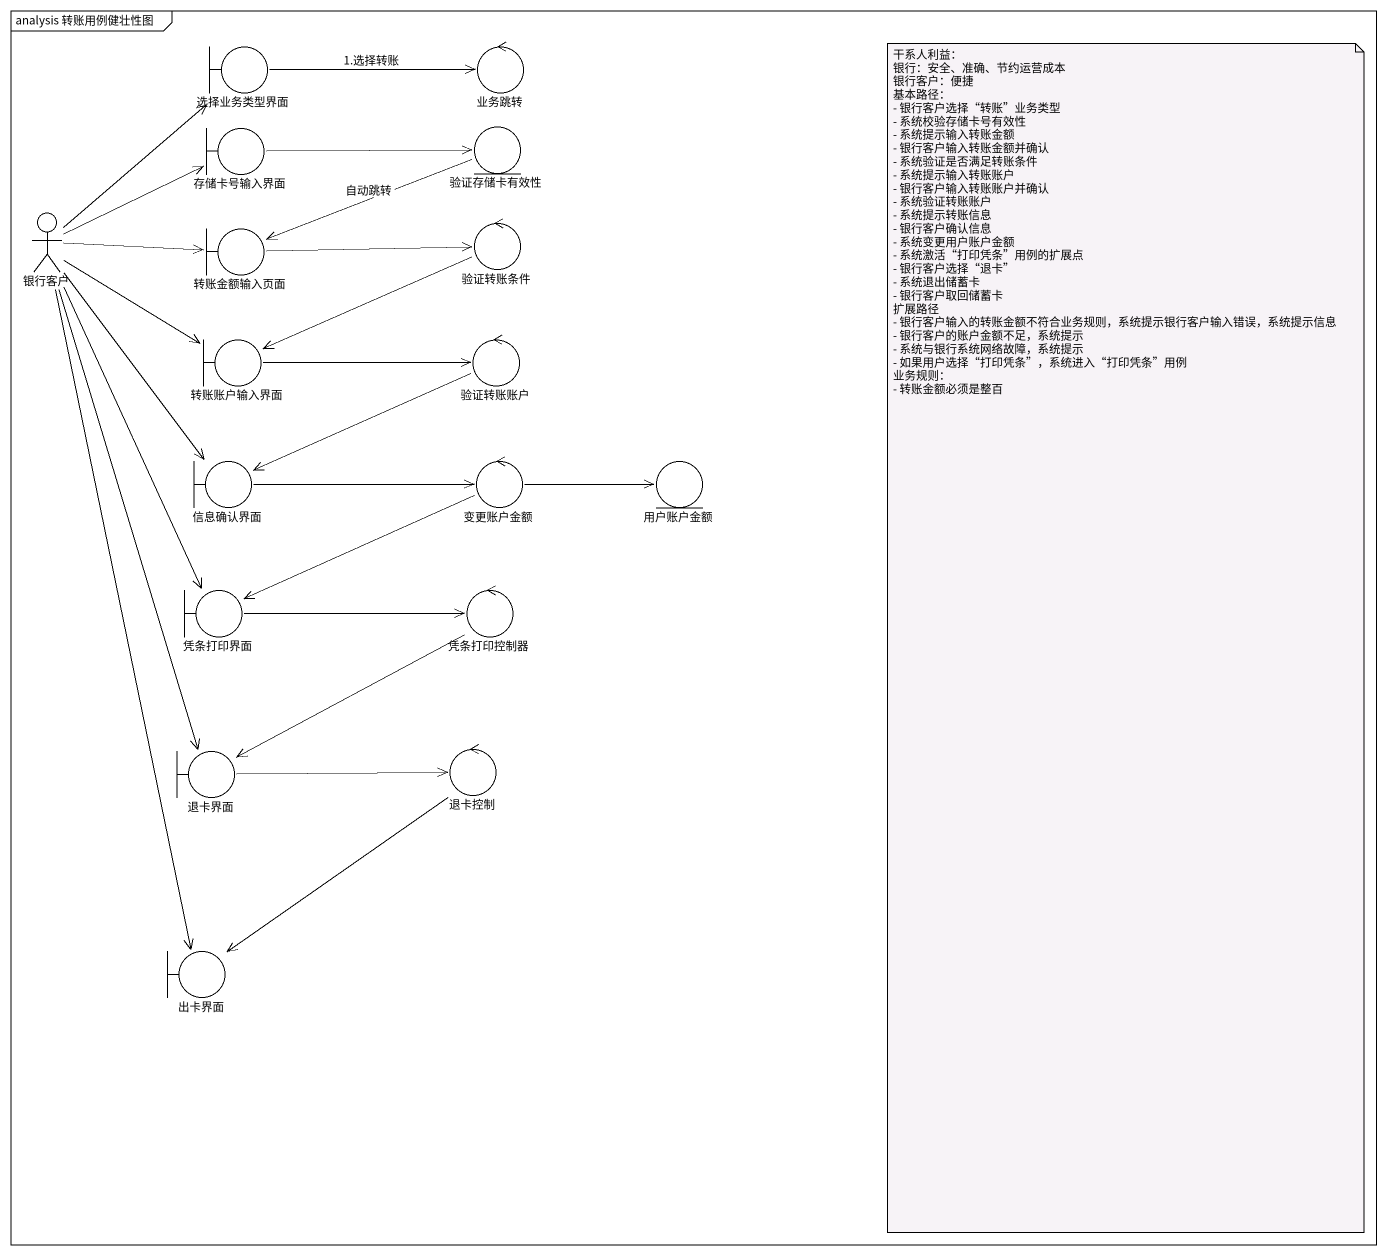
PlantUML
@startuml
mainframe analysis 转账用例健壮性图
boundary 选择业务类型界面
control 业务跳转
boundary 存储卡号输入界面
entity 验证存储卡有效性
actor 银行客户
boundary 转账金额输入页面
control 验证转账条件
boundary 转账账户输入界面
control 验证转账账户
boundary 信息确认界面
control 变更账户金额
entity 用户账户金额
boundary 凭条打印界面
control 凭条打印控制器
boundary 退卡界面
control 退卡控制
boundary 出卡界面
选择业务类型界面 -right-> 业务跳转 : 1.选择转账
存储卡号输入界面 -right-> 验证存储卡有效性
验证存储卡有效性 -left-> 转账金额输入页面 : 自动跳转
银行客户 -up-> 选择业务类型界面
银行客户 -right-> 存储卡号输入界面
银行客户 -right-> 转账金额输入页面
银行客户 -right-> 转账账户输入界面
银行客户 --> 信息确认界面
银行客户 --> 凭条打印界面
银行客户 --> 退卡界面
银行客户 --> 出卡界面
转账金额输入页面 -right-> 验证转账条件
验证转账条件 -left-> 转账账户输入界面
转账账户输入界面 -right-> 验证转账账户
验证转账账户 -left-> 信息确认界面
信息确认界面 -right-> 变更账户金额
变更账户金额 -right-> 用户账户金额
变更账户金额 -left-> 凭条打印界面
凭条打印界面 -right-> 凭条打印控制器
凭条打印控制器 -left-> 退卡界面
退卡界面 -right-> 退卡控制
退卡控制 --> 出卡界面
note as N1
  干系人利益：
  银行：安全、准确、节约运营成本
  银行客户：便捷
  基本路径：
  - 银行客户选择“转账”业务类型
  - 系统校验存储卡号有效性
  - 系统提示输入转账金额
  - 银行客户输入转账金额并确认
  - 系统验证是否满足转账条件
  - 系统提示输入转账账户
  - 银行客户输入转账账户并确认
  - 系统验证转账账户
  - 系统提示转账信息
  - 银行客户确认信息
  - 系统变更用户账户金额
  - 系统激活“打印凭条”用例的扩展点
  - 银行客户选择“退卡”
  - 系统退出储蓄卡
  - 银行客户取回储蓄卡
  扩展路径
  - 银行客户输入的转账金额不符合业务规则，系统提示银行客户输入错误，系统提示信息
  - 银行客户的账户金额不足，系统提示
  - 系统与银行系统网络故障，系统提示
  - 如果用户选择“打印凭条”，系统进入“打印凭条”用例
  业务规则：
  - 转账金额必须是整百
end note
@enduml
